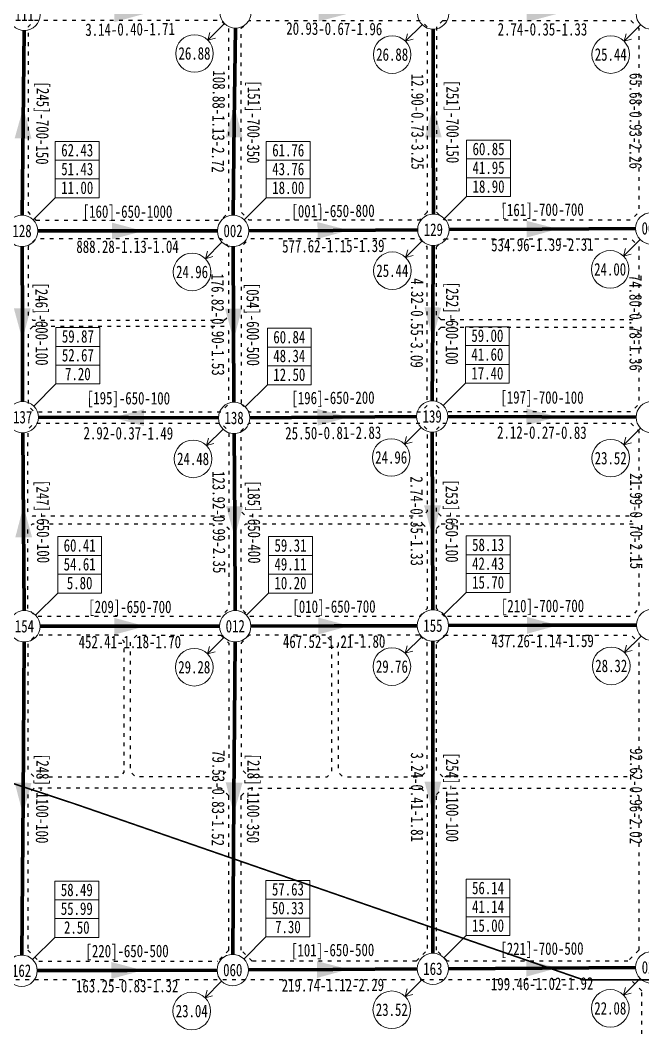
# Model space of a CAD drawing. Header units: millimetres. Extents: x 19715 to 35549, y 3563 to 14826.
# Drawn here: x 22419 to 24405, y 7152 to 10380 of the extents above; entities that cross this region are included whole.
import ezdxf
from ezdxf.enums import TextEntityAlignment as Align

# ---------------------------------------------------------------- set-up
doc = ezdxf.new("R2010")
doc.units = ezdxf.units.MM
doc.linetypes.add('ACAD_ISO03W100', pattern=[30, 12, -18])
doc.linetypes.add('BORDER', pattern=[44.45, 12.7, -6.35, 12.7, -6.35, 0, -6.35])
doc.layers.get('0').update_dxf_attribs({"color": 9, "linetype": 'ACAD_ISO03W100'})
for name, color, linetype, lineweight in [('上管段标注', 93, 'Continuous', 13), ('下管段标注', 93, 'Continuous', 13), ('管段', 4, 'Continuous', 70), ('节点', 30, 'Continuous', 13), ('节点压力', 6, 'Continuous', 13), ('节点流量', 40, 'Continuous', 13)]:
    doc.layers.add(name, color=color, linetype=linetype, lineweight=lineweight)
doc.styles.add('管段仿宋', font='simfang.ttf', dxfattribs={"width": 0.75})
doc.styles.add('节点仿宋', font='simfang.ttf', dxfattribs={"width": 0.75})

msp = doc.modelspace()

# ---------------------------------------------------------------- linework, layer by layer
for p, q in [((23767.4, 10379.2), (23747.4, 10359.2)), ((23747.4, 10359.2), (23747.4, 9767.2)), ((23747.4, 9767.2), (23772.4, 9742.2)), ((23747.4, 9657.2), (23772.4, 9682.2)), ((23747.4, 9439.2), (23747.4, 9657.2)), ((23762.4, 9424.2), (23747.4, 9439.2)), ((23762.4, 9400.2), (23747.4, 9385.2)), ((23747.4, 9385.2), (23747.4, 9150.2)), ((23747.4, 9150.2), (23767.4, 9130.2)), ((23747.4, 9074.2), (23767.4, 9094.2)), ((23747.4, 8811.7), (23747.4, 9074.2)), ((23762.4, 8796.7), (23747.4, 8811.7)), ((23747.4, 8757.7), (23762.4, 8772.7)), ((23747.4, 8502.2), (23747.4, 8757.7)), ((23772.4, 8477.2), (23747.4, 8502.2)), ((23747.4, 8392.2), (23772.4, 8417.2)), ((23747.4, 7985.2), (23747.4, 8392.2)), ((23767.4, 7965.2), (23747.4, 7985.2)), ((22463.6, 7929.2), (22443.6, 7909.2)), ((23059.4, 7929.2), (22463.6, 7929.2)), ((23084.4, 7904.2), (23059.4, 7929.2)), ((23124.4, 7904.2), (23149.4, 7929.2)), ((23149.4, 7929.2), (23697.4, 7929.2)), ((23697.4, 7929.2), (23717.4, 7909.2)), ((23747.4, 7909.2), (23767.4, 7929.2)), ((23767.4, 7929.2), (24367.4, 7929.2)), ((24367.4, 7929.2), (24392.4, 7904.2)), ((22443.6, 7909.2), (22443.4, 7412.2)), ((23084.4, 7412.2), (23084.4, 7904.2)), ((23124.4, 7412.2), (23124.4, 7904.2)), ((23717.4, 7909.2), (23717.4, 7412.2)), ((23747.4, 7412.2), (23747.4, 7909.2)), ((24392.4, 7904.2), (24392.4, 7412.2)), ((22443.4, 7412.2), (22478.4, 7377.2)), ((23084.4, 7412.2), (23049.4, 7377.2)), ((23159.4, 7377.2), (23124.4, 7412.2)), ((23682.4, 7377.2), (23717.4, 7412.2)), ((23782.4, 7377.2), (23747.4, 7412.2)), ((24392.4, 7412.2), (24357.4, 7377.2)), ((22478.4, 7377.2), (23049.4, 7377.2)), ((23682.4, 7377.2), (23159.4, 7377.2)), ((24357.4, 7377.2), (23782.4, 7377.2))]:
    msp.add_line(p, q)
at = {"linetype": 'BORDER', "ltscale": 5, "const_width": 5}
msp.add_lwpolyline([(21725.7, 11197.5), (21734.5, 10044.4), (21433.6, 10053.2), (21435.4, 9864.8), (21587.2, 9725.7), (21620.2, 9694.3), (21734.5, 9643.1), (21734.5, 8162.9), (22590, 7880.1), (24215.7, 7317.2), (24497.4, 7317.2)], dxfattribs=at)
at = {"flags": 128}
for points in [[(22469.5, 9742.2), (23059.4, 9742.2), (23084.4, 9767.2), (23084.4, 10354.2), (23059.4, 10379.2), (22464.8, 10379.2), (22444.8, 10359.2), (22444.5, 9767.2)], [(23717.4, 9767.2), (23692.4, 9742.2), (23149.4, 9742.2), (23124.4, 9767.2), (23124.4, 10354.2), (23149.4, 10379.2), (23697.4, 10379.2), (23717.4, 10359.2)], [(23069.4, 9422.2), (23084.4, 9437.2), (23084.4, 9657.2), (23059.4, 9682.2), (22469.4, 9682.2), (22444.4, 9657.2), (22444.3, 9437.2), (22459.3, 9422.2)], [(23124.4, 9155.2), (23149.4, 9130.2), (23697.4, 9130.2), (23717.4, 9150.2), (23717.4, 9657.2), (23692.4, 9682.2), (23149.4, 9682.2), (23124.4, 9657.2)], [(22459.3, 9402.2), (22444.3, 9387.2), (22444.2, 9150.2), (22464.2, 9130.2), (23059.4, 9130.2), (23084.4, 9155.2), (23084.4, 9387.2), (23069.4, 9402.2)], [(23069.4, 8796.7), (22459, 8796.7), (22444, 8811.7), (22444.2, 9074.2), (22464.2, 9094.2), (23059.4, 9094.2), (23084.4, 9069.2), (23084.4, 8811.7)], [(23702.4, 8796.7), (23139.4, 8796.7), (23124.4, 8811.7), (23124.4, 9069.2), (23149.4, 9094.2), (23697.4, 9094.2), (23717.4, 9074.2), (23717.4, 8811.7)], [(22443.9, 8502.2), (22444, 8757.7), (22459, 8772.7), (23069.4, 8772.7), (23084.4, 8757.7), (23084.4, 8502.2), (23059.4, 8477.2), (22468.9, 8477.2)], [(23124.4, 8502.2), (23124.4, 8757.7), (23139.4, 8772.7), (23702.4, 8772.7), (23717.4, 8757.7), (23717.4, 8502.2), (23692.4, 8477.2), (23149.4, 8477.2)], [(22731.4, 8417.2), (22468.8, 8417.2), (22443.8, 8392.2), (22443.6, 7985.2), (22463.6, 7965.2), (22736.4, 7965.2), (22751.4, 7980.2), (22751.4, 8397.2)], [(23059.4, 8417.2), (23084.4, 8392.2), (23084.4, 7990.2), (23059.4, 7965.2), (22786.4, 7965.2), (22771.4, 7980.2), (22771.4, 8397.2), (22791.4, 8417.2)], [(23393.4, 8417.2), (23149.4, 8417.2), (23124.4, 8392.2), (23124.4, 7990.2), (23149.4, 7965.2), (23398.4, 7965.2), (23413.4, 7980.2), (23413.4, 8397.2)], [(23692.4, 8417.2), (23453.4, 8417.2), (23433.4, 8397.2), (23433.4, 7980.2), (23448.4, 7965.2), (23697.4, 7965.2), (23717.4, 7985.2), (23717.4, 8392.2)]]:
    msp.add_lwpolyline(points, close=True, dxfattribs=at)
for points in [[(23767.4, 10379.2), (24367.4, 10379.2), (24392.4, 10354.2), (24392.4, 9767.2), (24367.4, 9742.2), (23772.4, 9742.2)], [(23772.4, 9682.2), (24367.4, 9682.2), (24392.4, 9657.2), (24392.4, 9444.2), (24372.4, 9424.2), (23762.4, 9424.2)], [(23762.4, 9400.2), (24372.4, 9400.2), (24392.4, 9380.2), (24392.4, 9155.2), (24367.4, 9130.2), (23767.4, 9130.2)], [(23767.4, 9094.2), (24367.4, 9094.2), (24392.4, 9069.2), (24392.4, 8811.7), (24377.4, 8796.7), (23762.4, 8796.7)], [(23762.4, 8772.7), (24377.4, 8772.7), (24392.4, 8757.7), (24392.4, 8502.2), (24367.4, 8477.2), (23772.4, 8477.2)], [(23772.4, 8417.2), (24367.4, 8417.2), (24392.4, 8392.2), (24392.4, 7990.2), (24367.4, 7965.2), (23767.4, 7965.2)]]:
    msp.add_lwpolyline(points, dxfattribs=at)
msp.add_lwpolyline([(24402.4, 6244.9), (24402.4, 7282.2), (24367.4, 7317.2), (22178.4, 7317.2, -0.097122), (21751.6, 7400.8, -0.097122)], format="xyb")
at = {"layer": '管段'}
for points in [[(22432.1, 10347.6), (22428.9, 10052.5), (22425.7, 9757.3)], [(23105.5, 10354.7), (23102.1, 10056), (23098.7, 9757.3)], [(23736.6, 10351.2), (23736.8, 10056.2), (23737, 9761.3)], [(22475.2, 9707.4), (22761.7, 9707.4), (23048.2, 9707.4)], [(23148.2, 9707.7), (23417.6, 9709.3), (23687, 9711)], [(23787, 9711.6), (24084.4, 9713.4), (24381.7, 9715.3)], [(22425.3, 9657.4), (22426.2, 9410.2), (22427, 9163)], [(23098.5, 9657.4), (23099.9, 9409), (23101.2, 9160.7)], [(23736.7, 9661.3), (23735.2, 9413.3), (23733.6, 9165.3)], [(22477.2, 9112.8), (22764.4, 9111.9), (23051.5, 9110.9)], [(23151.5, 9111.1), (23417.4, 9113), (23683.3, 9115)], [(23783.3, 9115.2), (24083.3, 9114.2), (24383.4, 9113.2)], [(22427.6, 9063), (22430, 8779.4), (22432.4, 8495.8)], [(23101.8, 9060.7), (23103.4, 8778.3), (23105, 8495.8)], [(23733.4, 9065.3), (23734.4, 8781.6), (23735.4, 8497.8)], [(22482.8, 8445.8), (22769, 8445.8), (23055.2, 8445.8)], [(23155.2, 8446), (23420.4, 8446.8), (23685.6, 8447.6)], [(23785.6, 8447.9), (24085.4, 8448.9), (24385.2, 8449.8)], [(22432.4, 8395.8), (22428.3, 7896.2), (22424.1, 7396.5)], [(23104.9, 8395.8), (23101.2, 7897.1), (23097.5, 7398.5)], [(23735.6, 8397.8), (23735.5, 7900.2), (23735.4, 7402.6)], [(22473.7, 7346.7), (22760.4, 7347.5), (23047.2, 7348.3)], [(23147.2, 7348.8), (23416.3, 7350.5), (23685.4, 7352.3)], [(23785.4, 7352.9), (24083.7, 7354.9), (24382.1, 7356.8)]]:
    msp.add_lwpolyline(points, dxfattribs=at)
for points in [[(23471.3, 10402.6), (23371.1, 10376.4), (23371.4, 10430)], [(24135, 10401.2), (24035, 10374.4), (24035, 10428)], [(22819.3, 10401.7), (22719.6, 10373.9), (22719.1, 10427.4)], [(23102.7, 10106), (23128.3, 10005.7), (23074.7, 10006.3)], [(23736.7, 10106.2), (23763.6, 10006.2), (23710, 10006.2)], [(22429.5, 10102.5), (22455.2, 10002.2), (22401.6, 10002.8)], [(22811.7, 9707.4), (22711.7, 9680.6), (22711.7, 9734.1)], [(23467.6, 9709.6), (23367.8, 9682.2), (23367.4, 9735.8)], [(24134.4, 9713.7), (24034.5, 9686.3), (24034.2, 9739.9)], [(22426.4, 9360.2), (22399.2, 9460.1), (22452.8, 9460.3)], [(23734.8, 9363.3), (23708.7, 9463.5), (23762.3, 9463.1)], [(23100.1, 9359), (23072.8, 9458.9), (23126.4, 9459.2)], [(22714.4, 9112), (22814.5, 9138.5), (22814.3, 9084.9)], [(23467.4, 9113.4), (23367.6, 9085.9), (23367.2, 9139.4)], [(24133.3, 9114), (24033.2, 9087.5), (24033.4, 9141.1)], [(22429.6, 8829.4), (22457.2, 8729.6), (22403.7, 8729.2)], [(23103.7, 8728.3), (23076.3, 8828.1), (23129.9, 8828.4)], [(23734.6, 8731.6), (23707.5, 8831.5), (23761, 8831.6)], [(22819, 8445.8), (22719, 8419), (22719, 8472.6)], [(23470.4, 8447), (23370.5, 8419.9), (23370.3, 8473.4)], [(24135.4, 8449), (24035.5, 8421.9), (24035.3, 8475.5)], [(22427.9, 7846.2), (22401.9, 7946.4), (22455.5, 7946)], [(23100.8, 7847.1), (23074.8, 7947.3), (23128.4, 7946.9)], [(23735.5, 7850.2), (23708.7, 7950.2), (23762.3, 7950.2)], [(22810.4, 7347.6), (22710.5, 7320.6), (22710.4, 7374.2)], [(23466.3, 7350.9), (23366.4, 7323.4), (23366.1, 7377)], [(24133.7, 7355.2), (24033.9, 7327.7), (24033.6, 7381.3)]]:
    msp.add_solid(points, dxfattribs=at)
at = {"layer": '节点'}
for centre in [(22432.7, 10397.6), (23106, 10404.7), (23736.5, 10401.2), (24433.5, 10401.2), (22425.2, 9707.4), (23098.2, 9707.4), (23737, 9711.3), (24431.7, 9715.6), (22427.2, 9113), (23101.5, 9110.7), (23733.3, 9115.3), (24433.4, 9113), (22432.8, 8445.8), (23105.2, 8445.8), (23735.6, 8447.8), (24435.2, 8450), (22423.7, 7346.5), (23097.2, 7348.5), (23735.4, 7352.6), (24432.1, 7357.1)]:
    msp.add_circle(centre, 50, dxfattribs=at)
at = {"layer": '节点压力'}
for p, q in [((22531.2, 9993.4), (22671.2, 9993.4)), ((22531.2, 9813.4), (22531.2, 9993.4)), ((22671.2, 9813.4), (22671.2, 9993.4)), ((23204.2, 9993.4), (23344.2, 9993.4)), ((23204.2, 9813.4), (23204.2, 9993.4)), ((23344.2, 9813.4), (23344.2, 9993.4)), ((23843.1, 9997.4), (23983.1, 9997.4)), ((23843.1, 9817.4), (23843.1, 9997.4)), ((23983.1, 9817.4), (23983.1, 9997.4)), ((22531.2, 9933.4), (22671.2, 9933.4)), ((23204.2, 9933.4), (23344.2, 9933.4)), ((23843.1, 9937.4), (23983.1, 9937.4)), ((22531.2, 9873.4), (22671.2, 9873.4)), ((23204.2, 9873.4), (23344.2, 9873.4)), ((23843.1, 9877.4), (23983.1, 9877.4)), ((23772.4, 9746.7), (23843.1, 9817.4)), ((23843.1, 9817.4), (23983.1, 9817.4)), ((22460.5, 9742.7), (22531.2, 9813.4)), ((22531.2, 9813.4), (22671.2, 9813.4)), ((23133.5, 9742.7), (23204.2, 9813.4)), ((23204.2, 9813.4), (23344.2, 9813.4)), ((22533.3, 9399.1), (22673.3, 9399.1)), ((22533.3, 9219.1), (22533.3, 9399.1)), ((22673.3, 9219.1), (22673.3, 9399.1)), ((23207.6, 9396.8), (23347.6, 9396.8)), ((23207.6, 9216.8), (23207.6, 9396.8)), ((23347.6, 9216.8), (23347.6, 9396.8)), ((23839.3, 9401.4), (23979.3, 9401.4)), ((23839.3, 9221.4), (23839.3, 9401.4)), ((23979.3, 9221.4), (23979.3, 9401.4)), ((22533.3, 9339.1), (22673.3, 9339.1)), ((23207.6, 9336.8), (23347.6, 9336.8)), ((23839.3, 9341.4), (23979.3, 9341.4)), ((22533.3, 9279.1), (22673.3, 9279.1)), ((23207.6, 9276.8), (23347.6, 9276.8)), ((23839.3, 9281.4), (23979.3, 9281.4)), ((22462.6, 9148.4), (22533.3, 9219.1)), ((22533.3, 9219.1), (22673.3, 9219.1)), ((23136.9, 9146.1), (23207.6, 9216.8)), ((23207.6, 9216.8), (23347.6, 9216.8)), ((23768.6, 9150.7), (23839.3, 9221.4)), ((23839.3, 9221.4), (23979.3, 9221.4)), ((22538.9, 8731.9), (22678.9, 8731.9)), ((22538.9, 8551.9), (22538.9, 8731.9)), ((22678.9, 8551.9), (22678.9, 8731.9)), ((23211.3, 8731.9), (23351.3, 8731.9)), ((23211.3, 8551.9), (23211.3, 8731.9)), ((23351.3, 8551.9), (23351.3, 8731.9)), ((23841.6, 8733.9), (23981.6, 8733.9)), ((23841.6, 8553.9), (23841.6, 8733.9)), ((23981.6, 8553.9), (23981.6, 8733.9)), ((22538.9, 8671.9), (22678.9, 8671.9)), ((23211.3, 8671.9), (23351.3, 8671.9)), ((23841.6, 8673.9), (23981.6, 8673.9)), ((22538.9, 8611.9), (22678.9, 8611.9)), ((23211.3, 8611.9), (23351.3, 8611.9)), ((23841.6, 8613.9), (23981.6, 8613.9)), ((22468.2, 8481.2), (22538.9, 8551.9)), ((22538.9, 8551.9), (22678.9, 8551.9)), ((23140.6, 8481.2), (23211.3, 8551.9)), ((23211.3, 8551.9), (23351.3, 8551.9)), ((23770.9, 8483.1), (23841.6, 8553.9)), ((23841.6, 8553.9), (23981.6, 8553.9)), ((22529.8, 7632.6), (22669.8, 7632.6)), ((22529.8, 7452.6), (22529.8, 7632.6)), ((22669.8, 7452.6), (22669.8, 7632.6)), ((23203.2, 7634.5), (23343.2, 7634.5)), ((23203.2, 7454.5), (23203.2, 7634.5)), ((23343.2, 7454.5), (23343.2, 7634.5)), ((23841.4, 7638.7), (23981.4, 7638.7)), ((23841.4, 7458.7), (23841.4, 7638.7)), ((23981.4, 7458.7), (23981.4, 7638.7)), ((22529.8, 7572.6), (22669.8, 7572.6)), ((23203.2, 7574.5), (23343.2, 7574.5)), ((23841.4, 7578.7), (23981.4, 7578.7)), ((22529.8, 7512.6), (22669.8, 7512.6)), ((23203.2, 7514.5), (23343.2, 7514.5)), ((23841.4, 7518.7), (23981.4, 7518.7)), ((23770.7, 7388), (23841.4, 7458.7)), ((23841.4, 7458.7), (23981.4, 7458.7)), ((22459, 7381.9), (22529.8, 7452.6)), ((22529.8, 7452.6), (22669.8, 7452.6)), ((23132.5, 7383.8), (23203.2, 7454.5)), ((23203.2, 7454.5), (23343.2, 7454.5))]:
    msp.add_line(p, q, dxfattribs=at)
at = {"layer": '节点流量'}
for p, q in [((23017.6, 10316.3), (23070.7, 10369.3)), ((23648.1, 10312.8), (23701.2, 10365.8)), ((24345.2, 10312.8), (24398.2, 10365.8)), ((23017.6, 10316.3), (23024.1, 10340.4)), ((23648.1, 10312.8), (23654.6, 10336.9)), ((24345.2, 10312.8), (24351.6, 10336.9)), ((23017.6, 10316.3), (23041.8, 10322.8)), ((23648.1, 10312.8), (23672.3, 10319.2)), ((24345.2, 10312.8), (24369.3, 10319.3)), ((23009.8, 9619), (23062.8, 9672)), ((23648.6, 9622.9), (23701.7, 9675.9)), ((24343.3, 9627.2), (24396.4, 9680.2)), ((23009.8, 9619), (23016.3, 9643.1)), ((23009.8, 9619), (23033.9, 9625.4)), ((23648.6, 9622.9), (23655.1, 9647.1)), ((23648.6, 9622.9), (23672.8, 9629.4)), ((24343.3, 9627.2), (24349.8, 9651.3)), ((24343.3, 9627.2), (24367.5, 9633.7)), ((23013.1, 9022.3), (23066.2, 9075.3)), ((23644.9, 9026.9), (23697.9, 9080)), ((24345, 9024.6), (24398, 9077.7)), ((23013.1, 9022.3), (23019.6, 9046.5)), ((23644.9, 9026.9), (23651.4, 9051.1)), ((24345, 9024.6), (24351.4, 9048.8)), ((23013.1, 9022.3), (23037.3, 9028.8)), ((23644.9, 9026.9), (23669, 9033.4)), ((24345, 9024.6), (24369.1, 9031.1)), ((23016.8, 8357.4), (23069.9, 8410.5)), ((23647.2, 8359.4), (23700.2, 8412.4)), ((24346.8, 8361.6), (24399.8, 8414.6)), ((23016.8, 8357.4), (23023.3, 8381.6)), ((23016.8, 8357.4), (23041, 8363.9)), ((23647.2, 8359.4), (23653.6, 8383.5)), ((23647.2, 8359.4), (23671.3, 8365.9)), ((24346.8, 8361.6), (24353.3, 8385.7)), ((24346.8, 8361.6), (24371, 8368.1)), ((23008.8, 7260.1), (23061.8, 7313.1)), ((23647, 7264.2), (23700, 7317.2)), ((24343.8, 7268.7), (24396.8, 7321.8)), ((23008.8, 7260.1), (23015.2, 7284.2)), ((23008.8, 7260.1), (23032.9, 7266.6)), ((23647, 7264.2), (23653.4, 7288.4)), ((23647, 7264.2), (23671.1, 7270.7)), ((24343.8, 7268.7), (24350.2, 7292.9)), ((24343.8, 7268.7), (24367.9, 7275.2))]:
    msp.add_line(p, q, dxfattribs=at)
for centre in [(22975.2, 10273.9), (23605.7, 10270.3), (24302.7, 10270.4), (22967.4, 9576.5), (23606.2, 9580.5), (24300.9, 9584.8), (22970.7, 8979.9), (23602.5, 8984.5), (24302.6, 8982.2), (22974.4, 8315), (23604.8, 8317), (24304.4, 8319.2), (22966.4, 7217.7), (23604.5, 7221.8), (24301.3, 7226.3)]:
    msp.add_circle(centre, 60, dxfattribs=at)

# ---------------------------------------------------------------- texts
at = {"layer": '上管段标注', "style": '管段仿宋', "width": 0.75}
for s, rotation, p in [('[245]-700-150', 269.3791, (22458.9, 10052.2)), ('[151]-700-350', 269.3555, (23132.1, 10055.7)), ('[251]-700-150', 270.0423, (23766.8, 10056.2)), ('[001]-650-800', 0.3538, (23417.4, 9739.3)), ('[161]-700-700', 0.3538, (24084.2, 9743.4)), ('[246]-600-100', 270.1962, (22456.2, 9410.3)), ('[054]-600-500', 270.3203, (23129.9, 9409.2)), ('[252]-600-100', 269.6395, (23765.2, 9413.1)), ('[195]-650-100', 359.8029, (22764.5, 9141.9)), ('[196]-650-200', 0.4193, (23417.2, 9143)), ('[197]-700-100', 359.8114, (24083.4, 9144.2)), ('[247]-650-100', 270.4845, (22460, 8779.7)), ('[185]-650-400', 270.3203, (23133.4, 8778.4)), ('[253]-650-100', 270.1965, (23764.4, 8781.7)), ('[010]-650-700', 0.179, (23420.3, 8476.8)), ('[210]-700-700', 0.179, (24085.3, 8478.9)), ('[248]-1100-100', 269.5226, (22458.3, 7895.9)), ('[218]-1100-350', 269.5787, (23131.2, 7896.9)), ('[254]-1100-100', 269.9891, (23765.5, 7900.2)), ('[220]-650-500', 0.1646, (22760.3, 7377.5)), ('[101]-650-500', 0.371, (23416.1, 7380.5)), ('[221]-700-500', 0.371, (24083.6, 7384.9))]:
    msp.add_text(s, height=40, rotation=rotation, dxfattribs=at).set_placement(p, align=Align.BOTTOM_CENTER)
for s, p in [('[160]-650-1000', (22761.7, 9737.4)), ('[209]-650-700', (22769, 8475.8))]:
    msp.add_text(s, height=40, dxfattribs=at).set_placement(p, align=Align.BOTTOM_CENTER)
at = {"layer": '下管段标注', "style": '管段仿宋', "width": 0.75}
for s, rotation, p in [('3.14-0.40-1.71', 0.5994, (22769.7, 10371.2)), ('20.93-0.67-1.96', 359.6792, (23421.1, 10372.9)), ('2.74-0.35-1.33', 0.0013, (24085, 10371.2)), ('108.88-1.13-2.72', 269.3555, (23072.1, 10056.4)), ('12.90-0.73-3.25', 270.0423, (23706.8, 10056.2)), ('65.68-0.93-2.26', 269.8467, (24402.6, 10058.5)), ('577.62-1.15-1.39', 0.3538, (23417.8, 9679.3)), ('534.96-1.39-2.31', 0.3538, (24084.6, 9683.4)), ('176.82-0.90-1.53', 270.3203, (23069.9, 9408.9)), ('74.80-0.78-1.36', 270.1576, (24402.5, 9414.2)), ('4.32-0.55-3.09', 269.6395, (23705.2, 9413.5)), ('2.92-0.37-1.49', 359.8029, (22764.3, 9081.9)), ('25.50-0.81-2.83', 0.4193, (23417.6, 9083)), ('2.12-0.27-0.83', 359.8114, (24083.2, 9084.2)), ('123.92-0.99-2.35', 270.3203, (23073.4, 8778.1)), ('2.74-0.35-1.33', 270.1965, (23704.4, 8781.5)), ('21.99-0.70-2.15', 270.1576, (24404.3, 8781.4)), ('467.52-1.21-1.80', 0.179, (23420.5, 8416.8)), ('437.26-1.14-1.59', 0.179, (24085.5, 8418.9)), ('79.53-0.83-1.52', 269.5787, (23071.2, 7897.4)), ('3.24-0.41-1.81', 269.9891, (23705.5, 7900.2)), ('92.62-0.96-2.02', 269.8402, (24403.7, 7903.6)), ('163.25-0.83-1.32', 0.1646, (22760.5, 7317.5)), ('219.74-1.12-2.29', 0.371, (23416.5, 7320.5)), ('199.46-1.02-1.92', 0.371, (24083.9, 7324.9))]:
    msp.add_text(s, height=40, rotation=rotation, dxfattribs=at).set_placement(p, align=Align.TOP_CENTER)
for s, p in [('888.28-1.13-1.04', (22761.7, 9677.4)), ('452.41-1.18-1.70', (22769, 8415.8))]:
    msp.add_text(s, height=40, dxfattribs=at).set_placement(p, align=Align.TOP_CENTER)
at = {"layer": '节点', "style": '节点仿宋', "width": 0.75}
for s, p in [('111', (22432.7, 10397.6)), ('128', (22425.2, 9707.4)), ('002', (23098.2, 9707.4)), ('129', (23737, 9711.3)), ('003', (24431.7, 9715.6)), ('137', (22427.2, 9113)), ('138', (23101.5, 9110.7)), ('139', (23733.3, 9115.3)), ('154', (22432.8, 8445.8)), ('012', (23105.2, 8445.8)), ('155', (23735.6, 8447.8)), ('162', (22423.7, 7346.5)), ('060', (23097.2, 7348.5)), ('163', (23735.4, 7352.6)), ('021', (24432.1, 7357.1))]:
    msp.add_text(s, height=40, dxfattribs=at).set_placement(p, align=Align.MIDDLE)
at = {"layer": '节点压力', "style": '节点仿宋', "width": 0.75}
for s, p in [('62.43', (22601.2, 9933.4)), ('61.76', (23274.2, 9933.4)), ('60.85', (23913.1, 9937.4)), ('51.43', (22601.2, 9873.4)), ('43.76', (23274.2, 9873.4)), ('41.95', (23913.1, 9877.4)), ('11.00', (22601.2, 9813.4)), ('18.00', (23274.2, 9813.4)), ('18.90', (23913.1, 9817.4)), ('59.87', (22603.3, 9339.1)), ('60.84', (23277.6, 9336.8)), ('59.00', (23909.3, 9341.4)), ('52.67', (22603.3, 9279.1)), ('41.60', (23909.3, 9281.4)), ('48.34', (23277.6, 9276.8)), ('7.20', (22603.3, 9219.1)), ('12.50', (23277.6, 9216.8)), ('17.40', (23909.3, 9221.4)), ('60.41', (22608.9, 8671.9)), ('59.31', (23281.3, 8671.9)), ('58.13', (23911.6, 8673.9)), ('54.61', (22608.9, 8611.9)), ('49.11', (23281.3, 8611.9)), ('42.43', (23911.6, 8613.9)), ('5.80', (22608.9, 8551.9)), ('10.20', (23281.3, 8551.9)), ('15.70', (23911.6, 8553.9)), ('58.49', (22599.8, 7572.6)), ('57.63', (23273.2, 7574.5)), ('56.14', (23911.4, 7578.7)), ('55.99', (22599.8, 7512.6)), ('50.33', (23273.2, 7514.5)), ('41.14', (23911.4, 7518.7)), ('2.50', (22599.8, 7452.6)), ('7.30', (23273.2, 7454.5)), ('15.00', (23911.4, 7458.7))]:
    msp.add_text(s, height=40, dxfattribs=at).set_placement(p, align=Align.BOTTOM_CENTER)
at = {"layer": '节点流量', "style": '节点仿宋', "width": 0.75}
for s, p in [('26.88', (22975.2, 10273.9)), ('26.88', (23605.7, 10270.3)), ('25.44', (24302.7, 10270.4)), ('24.96', (22967.4, 9576.5)), ('25.44', (23606.2, 9580.5)), ('24.00', (24300.9, 9584.8)), ('24.48', (22970.7, 8979.9)), ('24.96', (23602.5, 8984.5)), ('23.52', (24302.6, 8982.2)), ('29.28', (22974.4, 8315)), ('29.76', (23604.8, 8317)), ('28.32', (24304.4, 8319.2)), ('23.04', (22966.4, 7217.7)), ('23.52', (23604.5, 7221.8)), ('22.08', (24301.3, 7226.3))]:
    msp.add_text(s, height=40, dxfattribs=at).set_placement(p, align=Align.MIDDLE)

doc.saveas('drawing.dxf')
